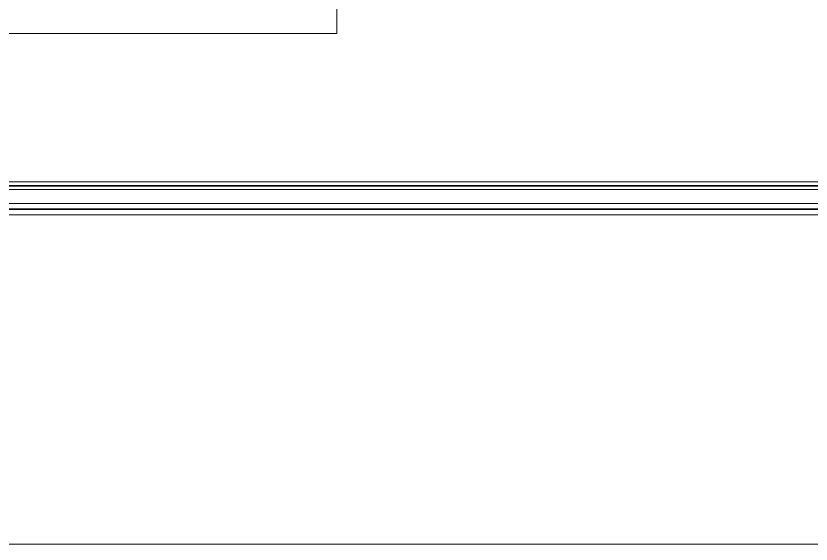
# Model space of a CAD drawing. Extents: x -2050 to 29725, y -1777 to 6820.
# Drawn here: x 9272.9 to 9363.6, y 284.7 to 345 of the extents above; entities that cross this region are included whole.
import ezdxf

# ---------------------------------------------------------------- set-up
doc = ezdxf.new("R2010")
doc.units = 0
doc.header["$LTSCALE"] = 25
doc.header["$MEASUREMENT"] = 0
for name, color, linetype, lineweight in [('06D', 9, 'Continuous', 9), ('10', 9, 'Continuous', 9), ('14', 9, 'Continuous', 9), ('15', 9, 'Continuous', 9)]:
    doc.layers.add(name, color=color, linetype=linetype, lineweight=lineweight)

# ---------------------------------------------------------------- blocks, each defined once
blk = doc.blocks.new('*U284')
at = {"layer": '15'}
for p, q in [((-1.469, -18.947), (-170.634, -18.947)), ((1.469, -18.947), (62.699, -18.947)), ((-1.469, -19.347), (-170.634, -19.347)), ((-1.469, -19.423), (-170.634, -19.423)), ((-1.469, -19.823), (-170.634, -19.823)), ((1.469, -19.347), (62.699, -19.347)), ((1.469, -19.423), (62.699, -19.423)), ((1.469, -19.823), (62.699, -19.823)), ((-1.469, -21.423), (-170.634, -21.423)), ((1.469, -21.423), (62.699, -21.423)), ((-1.469, -22.023), (-170.634, -22.023)), ((-1.469, -22.099), (-170.634, -22.099)), ((1.469, -22.023), (62.699, -22.023)), ((1.469, -22.099), (62.699, -22.099)), ((-1.469, -22.699), (-170.634, -22.699)), ((1.469, -22.699), (62.699, -22.699))]:
    blk.add_line(p, q, dxfattribs=at)

msp = doc.modelspace()

# ---------------------------------------------------------------- linework, layer by layer
at = {"layer": '06D'}
msp.add_lwpolyline([(7067.2, 861.676), (7067.2, 284.7), (9765.58, 284.7)], dxfattribs=at)
at = {"layer": '14'}
msp.add_lwpolyline([(9309.5, 343), (9225.5, 343), (9225.5, 427), (9309.5, 427)], close=True, dxfattribs=at)

# ---------------------------------------------------------------- block references
at = {"layer": '10'}
for p in [(9267.5, 345), (9500.833, 345)]:
    msp.add_blockref('*U284', p, dxfattribs=at)

doc.saveas('drawing.dxf')
